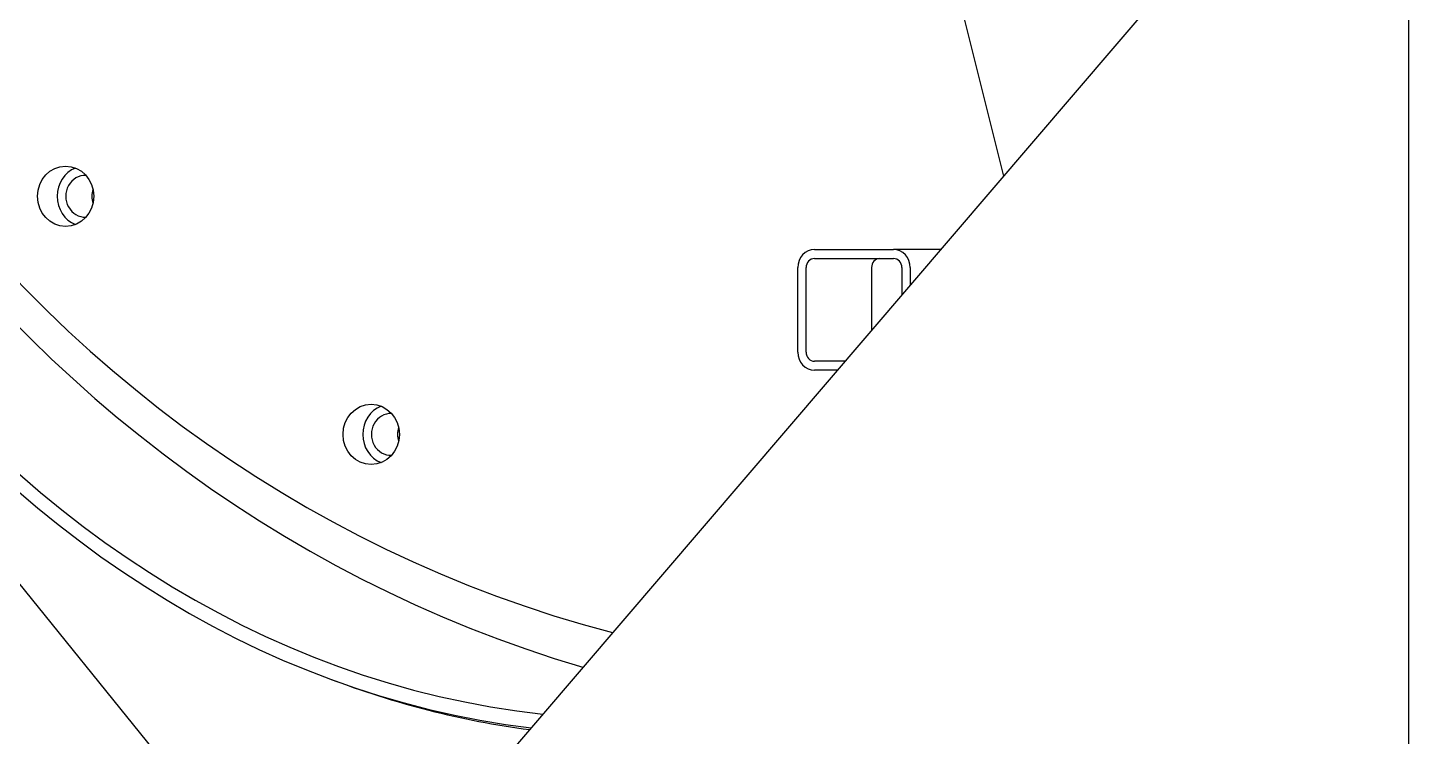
# Model space of a CAD drawing. Header units: millimetres. Extents: x -360063 to 84100, y -179792 to 59400.
# Drawn here: x 39953.1 to 40410.7, y 43317.9 to 43552.7 of the extents above; entities that cross this region are included whole.
import ezdxf

# ---------------------------------------------------------------- set-up
doc = ezdxf.new("R2010")
doc.units = ezdxf.units.MM
doc.header["$LTSCALE"] = 100
doc.layers.add('Visible', color=7, linetype='Continuous', lineweight=25)

msp = doc.modelspace()

# ---------------------------------------------------------------- linework, layer by layer
at = {"layer": 'Visible'}
for p, q in [((40410.71, 44600.17), (40410.71, 43100.17)), ((39775.2, 43585.17), (40017.64, 43285.17)), ((40346.48, 43585.17), (40089.58, 43285.17)), ((40259.27, 43572.63), (40276.54, 43503.5)), ((40213.93, 43479.17), (40240.05, 43479.17)), ((40255.71, 43479.17), (40240.05, 43479.17)), ((40213.93, 43476.17), (40240.05, 43476.17)), ((40208.34, 43445.17), (40208.34, 43473.17)), ((40211.14, 43445.17), (40211.14, 43473.17)), ((40232.79, 43473.17), (40232.79, 43452.41)), ((40242.84, 43473.17), (40242.84, 43464.15)), ((40245.64, 43473.17), (40245.64, 43467.41)), ((40224.02, 43442.17), (40213.93, 43442.17)), ((40221.46, 43439.17), (40213.93, 43439.17))]:
    msp.add_line(p, q, dxfattribs=at)
for centre, major_axis, ratio, start_param, end_param in [((40153.67, 43800.17), (0, 481.5), 0.764292, 0.18649, 3.049971), ((40153.67, 43800.17), (0, -476.5), 0.764292, 3.260217, 6.201394), ((40255.14, 43800.17), (0, 476.5), 0.932595, 0.125832, 2.872934), ((40248.65, 43800.17), (0, 461), 0.932595, 0.023162, 2.902935), ((39972.24, 43496.82), (0, 10), 0.932595, 0.355768, 2.785824), ((39972.24, 43496.82), (0, 6.92), 0.932595, 6.245616, 9.462348), ((39980.9, 43496.82), (0, 6.92), 0.932595, 1.231504, 1.910089), ((40213.93, 43473.17), (0, 6), 0.932595, 0, 1.570796), ((40240.05, 43473.17), (0, 6), 0.932595, 4.712389, 6.283185), ((40213.93, 43473.17), (0, 3), 0.932595, 0, 1.570796), ((40235.59, 43473.17), (0, 3), 0.932595, 0, 1.570796), ((40240.05, 43473.17), (0, 3), 0.932595, 4.712389, 6.283185), ((40213.93, 43445.17), (0, -6), 0.932595, 4.712389, 6.283185), ((40213.93, 43445.17), (0, -3), 0.932595, 4.712389, 6.283185), ((40073.51, 43417.93), (0, 10), 0.932595, 0.355768, 2.785824), ((40073.51, 43417.93), (0, 6.92), 0.932595, 6.245616, 9.462348), ((40082.17, 43417.93), (0, 6.92), 0.932595, 1.231504, 1.910089), ((40156.41, 43800.17), (0, 482.5), 0.764129, 2.857903, 3.041279)]:
    msp.add_ellipse(centre, major_axis=major_axis, ratio=ratio, start_param=start_param, end_param=end_param, dxfattribs=at)
for centre in [(39965.74, 43496.82), (40067.01, 43417.93)]:
    msp.add_ellipse(centre, major_axis=(0, -10), ratio=0.932595, dxfattribs=at)

doc.saveas('drawing.dxf')
